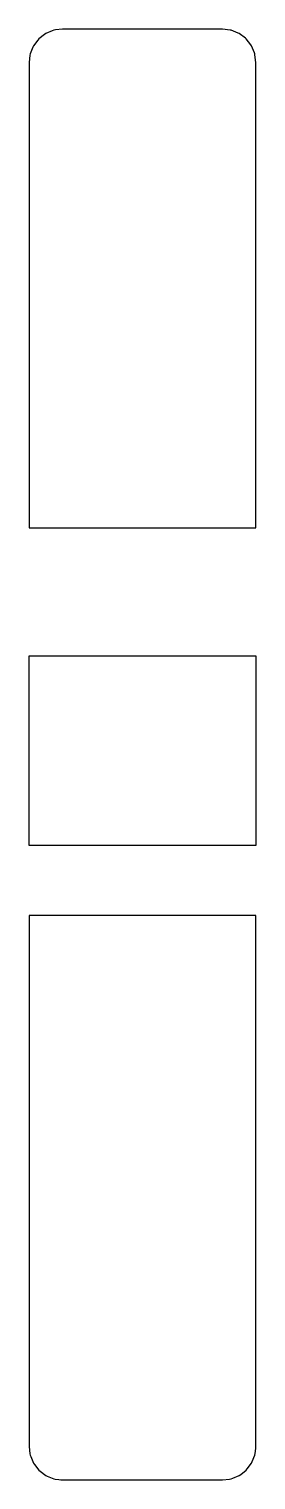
# Model space of a CAD drawing. Header units: metres. Extents: x 2.4 to 16, y -16 to 71.
import ezdxf

# ---------------------------------------------------------------- set-up
doc = ezdxf.new("R2010")
doc.units = ezdxf.units.M

msp = doc.modelspace()

# ---------------------------------------------------------------- linework, layer by layer
for p, q in [((3.325, 70.674), (2.986, 70.414)), ((3.4, 70.732), (3.325, 70.674)), ((3.795, 70.896), (3.4, 70.732)), ((3.882, 70.932), (3.795, 70.896)), ((3.977, 70.944), (3.882, 70.932)), ((4.4, 71), (3.977, 70.944)), ((7.918, 71), (4.4, 71)), ((13.591, 71), (7.918, 71)), ((14, 71), (13.591, 71)), ((14.457, 70.94), (14, 71)), ((14.518, 70.932), (14.457, 70.94)), ((14.943, 70.756), (14.518, 70.932)), ((15, 70.732), (14.943, 70.756)), ((15.366, 70.452), (15, 70.732)), ((2.632, 69.912), (2.468, 69.518)), ((2.668, 70), (2.632, 69.912)), ((2.928, 70.339), (2.668, 70)), ((2.986, 70.414), (2.928, 70.339)), ((15.414, 70.414), (15.366, 70.452)), ((15.695, 70.049), (15.414, 70.414)), ((15.732, 70), (15.695, 70.049)), ((15.908, 69.574), (15.732, 70)), ((2.456, 69.423), (2.4, 69)), ((2.4, 69), (2.4, 63.18)), ((2.468, 69.518), (2.456, 69.423)), ((15.932, 69.518), (15.908, 69.574)), ((15.94, 69.457), (15.932, 69.518)), ((16, 69), (15.94, 69.457)), ((16, 63.101), (16, 69)), ((2.4, 63.18), (2.4, 62.685)), ((2.4, 62.685), (2.4, 62.128)), ((16, 62.117), (16, 63.101)), ((2.4, 62.128), (2.4, 61.56)), ((16, 61.064), (16, 62.117)), ((2.4, 61.56), (2.4, 55.603)), ((16, 60.039), (16, 61.064)), ((16, 57.28), (16, 60.039)), ((16, 56.515), (16, 57.28)), ((16, 55.612), (16, 56.515)), ((2.4, 55.603), (2.4, 55.26)), ((2.4, 55.26), (2.4, 54.837)), ((2.4, 54.837), (2.4, 54.388)), ((16, 53.468), (16, 55.612)), ((2.4, 54.388), (2.4, 53.965)), ((2.4, 53.965), (2.4, 53.609)), ((2.4, 53.609), (2.4, 50.212)), ((16, 52.368), (16, 53.468)), ((16, 51.315), (16, 52.368)), ((16, 45.845), (16, 51.315)), ((2.4, 50.212), (2.4, 47.724)), ((2.4, 47.724), (2.4, 45.845)), ((2.4, 45.845), (2.4, 42.086)), ((16, 42.086), (16, 45.845)), ((2.4, 42.086), (2.4, 41.634)), ((16, 41.091), (16, 42.086)), ((2.4, 41.634), (2.4, 41.091)), ((2.4, 41.091), (14.438, 41.091)), ((14.438, 41.091), (16, 41.091)), ((14.438, 41.091), (14.438, 41.091)), ((2.4, 32.983), (2.4, 33.425)), ((2.4, 33.425), (3.962, 33.425)), ((3.962, 33.425), (16, 33.425)), ((16, 33.425), (16, 32.431)), ((2.4, 32.431), (2.4, 32.983)), ((2.4, 28.871), (2.4, 32.431)), ((16, 32.431), (16, 26.497)), ((16, 32.431), (16, 32.431)), ((2.4, 26.497), (2.4, 28.871)), ((2.4, 24.471), (2.4, 26.497)), ((16, 26.497), (16, 22.039)), ((2.4, 22.039), (2.4, 24.471)), ((8.998, 22.039), (2.4, 22.039)), ((16, 22.039), (8.998, 22.039)), ((9.402, 17.837), (2.4, 17.837)), ((2.4, 17.837), (2.4, 15.855)), ((16, 17.837), (9.402, 17.837)), ((16, 13.378), (16, 17.837)), ((2.4, 15.855), (2.4, 13.378)), ((2.4, 13.378), (2.4, 11.897)), ((16, 11.897), (16, 13.378)), ((2.4, 11.897), (2.4, 8.926)), ((16, 9.529), (16, 11.897)), ((2.4, 8.926), (2.4, 7.257)), ((16, 8.472), (16, 9.529)), ((16, 3.169), (16, 8.472)), ((2.4, 7.257), (2.4, 5.658)), ((2.4, 5.658), (2.4, 4.352)), ((2.4, 4.352), (2.4, 3.923)), ((2.4, 3.923), (2.4, 3.5)), ((2.4, 3.5), (2.4, -0.366)), ((16, 1.922), (16, 3.169)), ((16, 0.625), (16, 1.922)), ((16, -0.492), (16, 0.625)), ((2.4, -0.366), (2.4, -0.915)), ((16, -2.306), (16, -0.492)), ((2.4, -0.915), (2.4, -1.421)), ((2.4, -1.421), (2.4, -1.838)), ((2.4, -1.838), (2.4, -4.607)), ((16, -3.351), (16, -2.306)), ((16, -2.306), (16, -2.306)), ((16, -4.493), (16, -3.351)), ((2.4, -4.607), (2.4, -5.167)), ((2.4, -5.167), (2.4, -5.244)), ((16, -5.64), (16, -4.493)), ((2.4, -5.244), (2.4, -13.968)), ((16, -5.656), (16, -5.64)), ((16, -5.672), (16, -5.656)), ((16, -6.753), (16, -5.672)), ((16, -6.774), (16, -6.753)), ((16, -7.727), (16, -6.774)), ((16, -8.509), (16, -7.727)), ((16, -14), (16, -8.509)), ((2.4, -13.968), (2.4, -14)), ((2.4, -14), (2.456, -14.427)), ((2.456, -14.427), (2.468, -14.518)), ((2.468, -14.518), (2.503, -14.602)), ((2.503, -14.602), (2.668, -15)), ((15.774, -14.9), (15.932, -14.518)), ((15.932, -14.518), (15.946, -14.41)), ((15.946, -14.41), (15.994, -14.104)), ((15.994, -14.104), (16, -14)), ((2.668, -15), (2.723, -15.072)), ((2.723, -15.072), (2.986, -15.414)), ((2.986, -15.414), (3.058, -15.47)), ((3.058, -15.47), (3.401, -15.732)), ((15.087, -15.666), (15.414, -15.414)), ((15.414, -15.414), (15.48, -15.328)), ((15.48, -15.328), (15.732, -15)), ((15.732, -15), (15.774, -14.9)), ((3.401, -15.732), (3.485, -15.767)), ((3.485, -15.767), (3.882, -15.932)), ((3.882, -15.932), (3.973, -15.944)), ((3.973, -15.944), (4.186, -15.972)), ((4.186, -15.972), (4.303, -15.992)), ((4.303, -15.992), (4.4, -16)), ((4.4, -16), (8.203, -16)), ((8.203, -16), (14, -16)), ((14, -16), (14.41, -15.946)), ((14.41, -15.946), (14.518, -15.932)), ((14.518, -15.932), (14.618, -15.89)), ((14.618, -15.89), (15.001, -15.732)), ((15.001, -15.732), (15.087, -15.666))]:
    msp.add_line(p, q)

doc.saveas('drawing.dxf')
